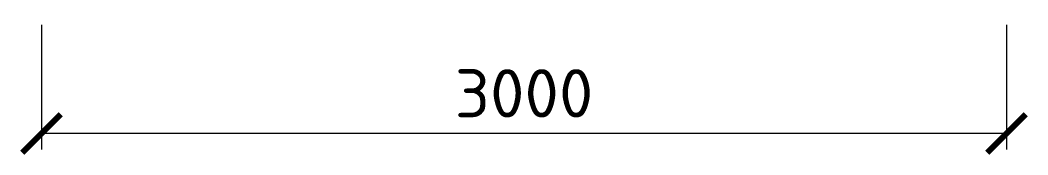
# Model space of a CAD drawing. Header units: millimetres. Extents: x 367046 to 407463, y -39276 to -16508.
# Drawn here: x 404330 to 407463, y -29201 to -28783 of the extents above; entities that cross this region are included whole.
import ezdxf

# ---------------------------------------------------------------- set-up
doc = ezdxf.new("R2010")
doc.units = ezdxf.units.MM
doc.styles.add('ARTEM Arial', font='simplex.shx')
doc.dimstyles.new('ARTEM', dxfattribs={"dimtxt": 70, "dimasz": 50, "dimexe": 35, "dimexo": 15, "dimgap": 10, "dimtad": 1, "dimdec": 0, "dimtxsty": 'ARTEM Arial', "dimcen": 2.5, "dimclrd": 7, "dimclre": 7, "dimclrt": 7, "dimadec": 0, "dimazin": 0, "dimtfac": 1, "dimtdec": 0, "dimtmove": 0, "dimatfit": 3, "dimfxl": 1, "dimlwd": 15, "dimlwe": 15, "dimarcsym": 0})

# ---------------------------------------------------------------- blocks, each defined once
blk = doc.blocks.new('_ArchTick')
at = {"color": 0, "linetype": 'ByBlock', "const_width": 0.15}
blk.add_lwpolyline([(-0.5, -0.5), (0.5, 0.5)], dxfattribs=at)
blk = doc.blocks.new('*D426')
at = {"color": 7, "lineweight": 15}
for p, q in [((404396.5, -28797.5), (404396.5, -29184.9)), ((407396.5, -28797.5), (407396.5, -29184.9)), ((407396.5, -29134.9), (404396.5, -29134.9))]:
    blk.add_line(p, q, dxfattribs=at)
at = {"layer": 'Defpoints', "color": 0, "lineweight": 20}
for p in [(404396.5, -28782.5), (407396.5, -28782.5), (404396.5, -29134.9)]:
    blk.add_point(p, dxfattribs=at)
at = {"color": 7, "lineweight": 15, "xscale": 120, "yscale": 120, "zscale": 120, "rotation": 180}
blk.add_blockref('_ArchTick', (404396.5, -29134.9), dxfattribs=at)
at = {"color": 7, "lineweight": 15, "xscale": 120, "yscale": 120, "zscale": 120}
blk.add_blockref('_ArchTick', (407396.5, -29134.9), dxfattribs=at)
at = {"color": 7, "lineweight": 20, "insert": (405896.5, -29009.9), "char_height": 150, "attachment_point": 5, "style": 'ARTEM Arial'}
blk.add_mtext('3000', dxfattribs=at)

msp = doc.modelspace()

# ---------------------------------------------------------------- dimensions: what is measured, and where the dimension line sits
at = {"lineweight": 20}
dim = msp.add_linear_dim(base=(404396.5, -29134.9), p1=(407396.5, -28782.5), p2=(404396.5, -28782.5), angle=180, dimstyle='ARTEM', override={"dimtxt": 150, "dimasz": 120, "dimexe": 50, "dimgap": 50, "dimblk1": 'ArchTick', "dimblk2": 'ArchTick', "dimsah": 1}, dxfattribs=at)
dim.commit()
dim.dimension.update_dxf_attribs({"geometry": '*D426', "text_midpoint": (405896.5, -29009.9)})

doc.saveas('drawing.dxf')
